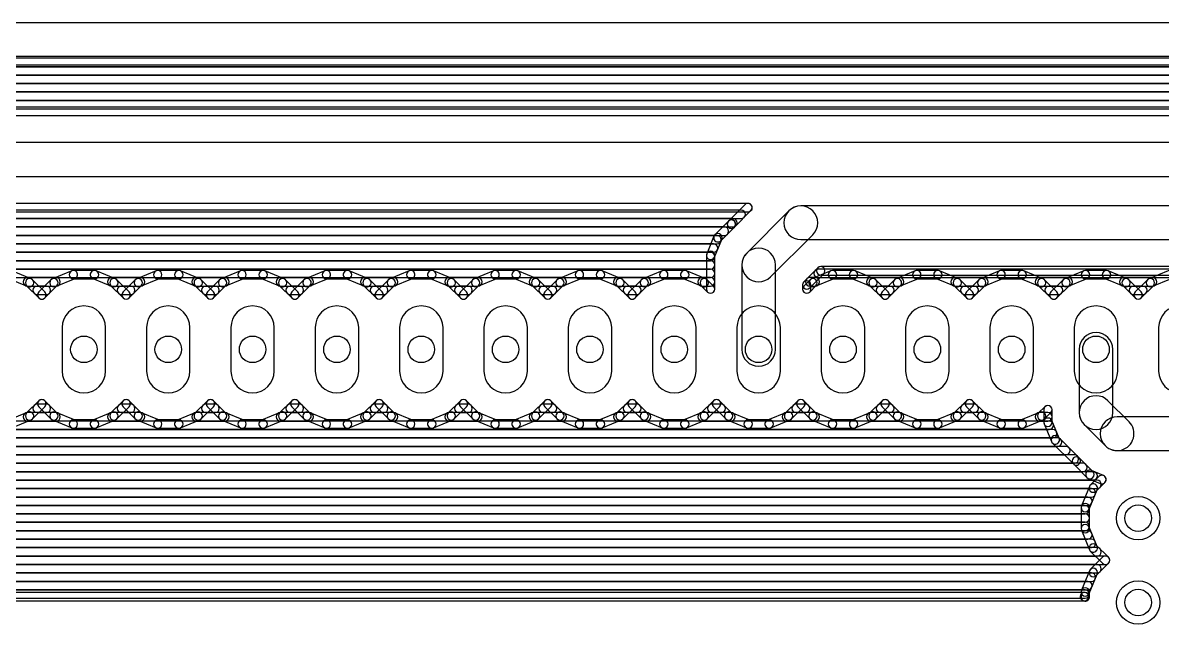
# Model space of a CAD drawing. Extents: x 43.1 to 124.6, y -1.4 to 78.4.
# Drawn here: x 70.55 to 104.86, y 60.31 to 78.41 of the extents above; entities that cross this region are included whole.
import ezdxf

# ---------------------------------------------------------------- set-up
doc = ezdxf.new("R2010")
doc.units = 0
for name, color, linetype in [('16', 175, 'CONTINUOUS'), ('17', 82, 'CONTINUOUS'), ('20', 30, 'CONTINUOUS'), ('44', 253, 'CONTINUOUS')]:
    doc.layers.add(name, color=color, linetype=linetype)

# ---------------------------------------------------------------- blocks, each defined once
blk = doc.blocks.new('LONGP100')
blk.add_lwpolyline([(-0.5, -0.5), (0.5, -0.5, 1), (0.5, 0.5), (-0.5, 0.5, 1)], format="xyb", close=True)
blk = doc.blocks.new('ROUNDP')
blk.add_circle((0, 0), 0.5)

msp = doc.modelspace()

# ---------------------------------------------------------------- linework, layer by layer
at = {"layer": '16'}
for points in [[(45.593, 77.14), (122.027, 77.14, 1), (122.027, 77.394), (45.593, 77.394, 1)], [(45.593, 77.089), (122.027, 77.089, 1), (122.027, 77.343), (45.593, 77.343, 1)], [(45.593, 76.835), (122.027, 76.835, 1), (122.027, 77.089), (45.593, 77.089, 1)], [(45.593, 76.581), (122.027, 76.581, 1), (122.027, 76.835), (45.593, 76.835, 1)], [(45.593, 76.327), (122.027, 76.327, 1), (122.027, 76.581), (45.593, 76.581, 1)], [(45.593, 76.073), (122.027, 76.073, 1), (122.027, 76.327), (45.593, 76.327, 1)], [(45.593, 75.819), (122.027, 75.819, 1), (122.027, 76.073), (45.593, 76.073, 1)], [(113.318, 75.8698), (66.387, 75.8698, 1), (66.387, 75.6158), (113.318, 75.6158, 1)], [(66.675, 73.787), (113.03, 73.787, 1), (113.03, 74.803), (66.675, 74.803, 1)], [(67.0715, 72.517), (92.1865, 72.517, 1), (92.1865, 72.771), (67.0715, 72.771, 1)], [(67.2747, 72.7202), (92.3897, 72.7202, 1), (92.3897, 72.9742), (67.2747, 72.9742, 1)], [(92.2999, 72.937), (91.8001, 72.4372, 1), (91.9797, 72.2576), (92.4795, 72.7574, 1)], [(93.0692, 70.7608), (94.3392, 72.0308, 1), (93.6208, 72.7492), (92.3508, 71.4792, 1)], [(93.98, 71.882), (113.03, 71.882, 1), (113.03, 72.898), (93.98, 72.898, 1)], [(66.8175, 72.263), (91.9325, 72.263, 1), (91.9325, 72.517), (66.8175, 72.517, 1)], [(91.8001, 72.4372), (91.3928, 72.0299, 1), (91.5724, 71.8503), (91.9797, 72.2576, 1)], [(91.8899, 72.4744), (91.8899, 72.4744, 1), (91.8899, 72.2204), (91.8899, 72.2204, 1)], [(66.5635, 72.009), (91.6785, 72.009, 1), (91.6785, 72.263), (66.5635, 72.263, 1)], [(91.3653, 71.9887), (91.1449, 71.4566, 1), (91.3795, 71.3594), (91.5999, 71.8915, 1)], [(66.0555, 71.501), (91.3533, 71.501, 1), (91.3533, 71.755), (66.0555, 71.755, 1)], [(66.3095, 71.755), (91.4585, 71.755, 1), (91.4585, 72.009), (66.3095, 72.009, 1)], [(65.8015, 71.247), (91.2622, 71.247, 1), (91.2622, 71.501), (65.8015, 71.501, 1)], [(91.1352, 71.408), (91.1352, 70.3958, 1), (91.3892, 70.3958), (91.3892, 71.408, 1)], [(93.218, 68.58), (93.218, 71.12, 1), (92.202, 71.12), (92.202, 68.58, 1)], [(65.5475, 70.993), (91.2622, 70.993, 1), (91.2622, 71.247), (65.5475, 71.247, 1)], [(94.2476, 70.4305), (94.6695, 70.8524, 1), (94.4899, 71.032), (94.068, 70.6101, 1)], [(94.5797, 70.8152), (112.4303, 70.8152, 1), (112.4303, 71.0692), (94.5797, 71.0692, 1)], [(65.2935, 70.739), (91.2622, 70.739, 1), (91.2622, 70.993), (65.2935, 70.993, 1)], [(70.8014, 70.7025), (70.2156, 70.9451, 1), (70.1184, 70.7105), (70.7042, 70.4678, 1)], [(70.688, 70.485), (71.552, 70.485, 1), (71.552, 70.739), (70.688, 70.739, 1)], [(71.2098, 70.3078), (70.8426, 70.675, 1), (70.663, 70.4954), (71.0302, 70.1282, 1)], [(71.3974, 70.675), (71.0302, 70.3078, 1), (71.2098, 70.1282), (71.577, 70.4954, 1)], [(72.0244, 70.9451), (71.4386, 70.7025, 1), (71.5358, 70.4678), (72.1216, 70.7105, 1)], [(72.707, 70.9548), (72.073, 70.9548, 1), (72.073, 70.7008), (72.707, 70.7008, 1)], [(73.3414, 70.7025), (72.7556, 70.9451, 1), (72.6584, 70.7105), (73.2442, 70.4678, 1)], [(73.228, 70.485), (74.092, 70.485, 1), (74.092, 70.739), (73.228, 70.739, 1)], [(73.7498, 70.3078), (73.3826, 70.675, 1), (73.203, 70.4954), (73.5702, 70.1282, 1)], [(73.9374, 70.675), (73.5702, 70.3078, 1), (73.7498, 70.1282), (74.117, 70.4954, 1)], [(74.5644, 70.9451), (73.9786, 70.7025, 1), (74.0758, 70.4678), (74.6616, 70.7105, 1)], [(75.247, 70.9548), (74.613, 70.9548, 1), (74.613, 70.7008), (75.247, 70.7008, 1)], [(75.8814, 70.7025), (75.2956, 70.9451, 1), (75.1984, 70.7105), (75.7842, 70.4678, 1)], [(75.768, 70.485), (76.632, 70.485, 1), (76.632, 70.739), (75.768, 70.739, 1)], [(76.2898, 70.3078), (75.9226, 70.675, 1), (75.743, 70.4954), (76.1102, 70.1282, 1)], [(76.4774, 70.675), (76.1102, 70.3078, 1), (76.2898, 70.1282), (76.657, 70.4954, 1)], [(77.1044, 70.9451), (76.5186, 70.7025, 1), (76.6158, 70.4678), (77.2016, 70.7105, 1)], [(77.787, 70.9548), (77.153, 70.9548, 1), (77.153, 70.7008), (77.787, 70.7008, 1)], [(78.4214, 70.7025), (77.8356, 70.9451, 1), (77.7384, 70.7105), (78.3242, 70.4678, 1)], [(78.308, 70.485), (79.172, 70.485, 1), (79.172, 70.739), (78.308, 70.739, 1)], [(78.8298, 70.3078), (78.4626, 70.675, 1), (78.283, 70.4954), (78.6502, 70.1282, 1)], [(79.0174, 70.675), (78.6502, 70.3078, 1), (78.8298, 70.1282), (79.197, 70.4954, 1)], [(79.6444, 70.9451), (79.0586, 70.7025, 1), (79.1558, 70.4678), (79.7416, 70.7105, 1)], [(80.327, 70.9548), (79.693, 70.9548, 1), (79.693, 70.7008), (80.327, 70.7008, 1)], [(80.9614, 70.7025), (80.3756, 70.9451, 1), (80.2784, 70.7105), (80.8642, 70.4678, 1)], [(80.848, 70.485), (81.712, 70.485, 1), (81.712, 70.739), (80.848, 70.739, 1)], [(81.3698, 70.3078), (81.0026, 70.675, 1), (80.823, 70.4954), (81.1902, 70.1282, 1)], [(81.5574, 70.675), (81.1902, 70.3078, 1), (81.3698, 70.1282), (81.737, 70.4954, 1)], [(82.1844, 70.9451), (81.5986, 70.7025, 1), (81.6958, 70.4678), (82.2816, 70.7105, 1)], [(82.867, 70.9548), (82.233, 70.9548, 1), (82.233, 70.7008), (82.867, 70.7008, 1)], [(83.5014, 70.7025), (82.9156, 70.9451, 1), (82.8184, 70.7105), (83.4042, 70.4678, 1)], [(83.388, 70.485), (84.252, 70.485, 1), (84.252, 70.739), (83.388, 70.739, 1)], [(83.9098, 70.3078), (83.5426, 70.675, 1), (83.363, 70.4954), (83.7302, 70.1282, 1)], [(84.0974, 70.675), (83.7302, 70.3078, 1), (83.9098, 70.1282), (84.277, 70.4954, 1)], [(84.7244, 70.9451), (84.1386, 70.7025, 1), (84.2358, 70.4678), (84.8216, 70.7105, 1)], [(85.407, 70.9548), (84.773, 70.9548, 1), (84.773, 70.7008), (85.407, 70.7008, 1)], [(86.0414, 70.7025), (85.4556, 70.9451, 1), (85.3584, 70.7105), (85.9442, 70.4678, 1)], [(85.928, 70.485), (86.792, 70.485, 1), (86.792, 70.739), (85.928, 70.739, 1)], [(86.4498, 70.3078), (86.0826, 70.675, 1), (85.903, 70.4954), (86.2702, 70.1282, 1)], [(86.6374, 70.675), (86.2702, 70.3078, 1), (86.4498, 70.1282), (86.817, 70.4954, 1)], [(87.2644, 70.9451), (86.6786, 70.7025, 1), (86.7758, 70.4678), (87.3616, 70.7105, 1)], [(87.947, 70.9548), (87.313, 70.9548, 1), (87.313, 70.7008), (87.947, 70.7008, 1)], [(88.5814, 70.7025), (87.9956, 70.9451, 1), (87.8984, 70.7105), (88.4842, 70.4678, 1)], [(88.468, 70.485), (89.332, 70.485, 1), (89.332, 70.739), (88.468, 70.739, 1)], [(88.9898, 70.3078), (88.6226, 70.675, 1), (88.443, 70.4954), (88.8102, 70.1282, 1)], [(89.1774, 70.675), (88.8102, 70.3078, 1), (88.9898, 70.1282), (89.357, 70.4954, 1)], [(89.8044, 70.9451), (89.2186, 70.7025, 1), (89.3158, 70.4678), (89.9016, 70.7105, 1)], [(90.487, 70.9548), (89.853, 70.9548, 1), (89.853, 70.7008), (90.487, 70.7008, 1)], [(91.1214, 70.7025), (90.5356, 70.9451, 1), (90.4384, 70.7105), (91.0242, 70.4678, 1)], [(91.008, 70.485), (91.2622, 70.485, 1), (91.2622, 70.739), (91.008, 70.739, 1)], [(91.352, 70.4856), (91.1626, 70.675, 1), (90.983, 70.4954), (91.1724, 70.306, 1)], [(94.2574, 70.675), (94.068, 70.4856, 1), (94.2476, 70.306), (94.437, 70.4954, 1)], [(94.2495, 70.485), (94.412, 70.485, 1), (94.412, 70.739), (94.2495, 70.739, 1)], [(94.8844, 70.9451), (94.2986, 70.7025, 1), (94.3958, 70.4678), (94.9816, 70.7105, 1)], [(94.5035, 70.739), (112.5065, 70.739, 1), (112.5065, 70.993), (94.5035, 70.993, 1)], [(95.567, 70.9548), (94.933, 70.9548, 1), (94.933, 70.7008), (95.567, 70.7008, 1)], [(96.2014, 70.7025), (95.6156, 70.9451, 1), (95.5184, 70.7105), (96.1042, 70.4678, 1)], [(96.088, 70.485), (96.952, 70.485, 1), (96.952, 70.739), (96.088, 70.739, 1)], [(96.6098, 70.3078), (96.2426, 70.675, 1), (96.063, 70.4954), (96.4302, 70.1282, 1)], [(96.7974, 70.675), (96.4302, 70.3078, 1), (96.6098, 70.1282), (96.977, 70.4954, 1)], [(97.4244, 70.9451), (96.8386, 70.7025, 1), (96.9358, 70.4678), (97.5216, 70.7105, 1)], [(98.107, 70.9548), (97.473, 70.9548, 1), (97.473, 70.7008), (98.107, 70.7008, 1)], [(98.7414, 70.7025), (98.1556, 70.9451, 1), (98.0584, 70.7105), (98.6442, 70.4678, 1)], [(98.628, 70.485), (99.492, 70.485, 1), (99.492, 70.739), (98.628, 70.739, 1)], [(99.1498, 70.3078), (98.7826, 70.675, 1), (98.603, 70.4954), (98.9702, 70.1282, 1)], [(99.3374, 70.675), (98.9702, 70.3078, 1), (99.1498, 70.1282), (99.517, 70.4954, 1)], [(99.9644, 70.9451), (99.3786, 70.7025, 1), (99.4758, 70.4678), (100.0616, 70.7105, 1)], [(100.647, 70.9548), (100.013, 70.9548, 1), (100.013, 70.7008), (100.647, 70.7008, 1)], [(101.2814, 70.7025), (100.6956, 70.9451, 1), (100.5984, 70.7105), (101.1842, 70.4678, 1)], [(101.168, 70.485), (102.032, 70.485, 1), (102.032, 70.739), (101.168, 70.739, 1)], [(101.6898, 70.3078), (101.3226, 70.675, 1), (101.143, 70.4954), (101.5102, 70.1282, 1)], [(101.8774, 70.675), (101.5102, 70.3078, 1), (101.6898, 70.1282), (102.057, 70.4954, 1)], [(102.5044, 70.9451), (101.9186, 70.7025, 1), (102.0158, 70.4678), (102.6016, 70.7105, 1)], [(103.187, 70.9548), (102.553, 70.9548, 1), (102.553, 70.7008), (103.187, 70.7008, 1)], [(103.8214, 70.7025), (103.2356, 70.9451, 1), (103.1384, 70.7105), (103.7242, 70.4678, 1)], [(103.708, 70.485), (104.572, 70.485, 1), (104.572, 70.739), (103.708, 70.739, 1)], [(104.2298, 70.3078), (103.8626, 70.675, 1), (103.683, 70.4954), (104.0502, 70.1282, 1)], [(104.4174, 70.675), (104.0502, 70.3078, 1), (104.2298, 70.1282), (104.597, 70.4954, 1)], [(105.0444, 70.9451), (104.4586, 70.7025, 1), (104.5558, 70.4678), (105.1416, 70.7105, 1)], [(70.98, 70.231), (71.26, 70.231, 1), (71.26, 70.485), (70.98, 70.485, 1)], [(73.52, 70.231), (73.8, 70.231, 1), (73.8, 70.485), (73.52, 70.485, 1)], [(76.06, 70.231), (76.34, 70.231, 1), (76.34, 70.485), (76.06, 70.485, 1)], [(78.6, 70.231), (78.88, 70.231, 1), (78.88, 70.485), (78.6, 70.485, 1)], [(81.14, 70.231), (81.42, 70.231, 1), (81.42, 70.485), (81.14, 70.485, 1)], [(83.68, 70.231), (83.96, 70.231, 1), (83.96, 70.485), (83.68, 70.485, 1)], [(86.22, 70.231), (86.5, 70.231, 1), (86.5, 70.485), (86.22, 70.485, 1)], [(88.76, 70.231), (89.04, 70.231, 1), (89.04, 70.485), (88.76, 70.485, 1)], [(94.2848, 70.3958), (94.2848, 70.5203, 1), (94.0308, 70.5203), (94.0308, 70.3958, 1)], [(96.38, 70.231), (96.66, 70.231, 1), (96.66, 70.485), (96.38, 70.485, 1)], [(98.92, 70.231), (99.2, 70.231, 1), (99.2, 70.485), (98.92, 70.485, 1)], [(101.46, 70.231), (101.74, 70.231, 1), (101.74, 70.485), (101.46, 70.485, 1)], [(104, 70.231), (104.28, 70.231, 1), (104.28, 70.485), (104, 70.485, 1)], [(102.362, 68.58), (102.362, 66.675, 1), (103.378, 66.675), (103.378, 68.58, 1)], [(70.8426, 66.485), (71.2098, 66.8522, 1), (71.0302, 67.0318), (70.663, 66.6646, 1)], [(70.98, 66.675), (71.26, 66.675, 1), (71.26, 66.929), (70.98, 66.929, 1)], [(71.0302, 66.8522), (71.3974, 66.485, 1), (71.577, 66.6646), (71.2098, 67.0318, 1)], [(73.3826, 66.485), (73.7498, 66.8522, 1), (73.5702, 67.0318), (73.203, 66.6646, 1)], [(73.52, 66.675), (73.8, 66.675, 1), (73.8, 66.929), (73.52, 66.929, 1)], [(73.5702, 66.8522), (73.9374, 66.485, 1), (74.117, 66.6646), (73.7498, 67.0318, 1)], [(75.9226, 66.485), (76.2898, 66.8522, 1), (76.1102, 67.0318), (75.743, 66.6646, 1)], [(76.06, 66.675), (76.34, 66.675, 1), (76.34, 66.929), (76.06, 66.929, 1)], [(76.1102, 66.8522), (76.4774, 66.485, 1), (76.657, 66.6646), (76.2898, 67.0318, 1)], [(78.4626, 66.485), (78.8298, 66.8522, 1), (78.6502, 67.0318), (78.283, 66.6646, 1)], [(78.6, 66.675), (78.88, 66.675, 1), (78.88, 66.929), (78.6, 66.929, 1)], [(78.6502, 66.8522), (79.0174, 66.485, 1), (79.197, 66.6646), (78.8298, 67.0318, 1)], [(81.0026, 66.485), (81.3698, 66.8522, 1), (81.1902, 67.0318), (80.823, 66.6646, 1)], [(81.14, 66.675), (81.42, 66.675, 1), (81.42, 66.929), (81.14, 66.929, 1)], [(81.1902, 66.8522), (81.5574, 66.485, 1), (81.737, 66.6646), (81.3698, 67.0318, 1)], [(83.5426, 66.485), (83.9098, 66.8522, 1), (83.7302, 67.0318), (83.363, 66.6646, 1)], [(83.68, 66.675), (83.96, 66.675, 1), (83.96, 66.929), (83.68, 66.929, 1)], [(83.7302, 66.8522), (84.0974, 66.485, 1), (84.277, 66.6646), (83.9098, 67.0318, 1)], [(86.0826, 66.485), (86.4498, 66.8522, 1), (86.2702, 67.0318), (85.903, 66.6646, 1)], [(86.22, 66.675), (86.5, 66.675, 1), (86.5, 66.929), (86.22, 66.929, 1)], [(86.2702, 66.8522), (86.6374, 66.485, 1), (86.817, 66.6646), (86.4498, 67.0318, 1)], [(88.6226, 66.485), (88.9898, 66.8522, 1), (88.8102, 67.0318), (88.443, 66.6646, 1)], [(88.76, 66.675), (89.04, 66.675, 1), (89.04, 66.929), (88.76, 66.929, 1)], [(88.8102, 66.8522), (89.1774, 66.485, 1), (89.357, 66.6646), (88.9898, 67.0318, 1)], [(91.1626, 66.485), (91.5298, 66.8522, 1), (91.3502, 67.0318), (90.983, 66.6646, 1)], [(91.3, 66.675), (91.58, 66.675, 1), (91.58, 66.929), (91.3, 66.929, 1)], [(91.3502, 66.8522), (91.7174, 66.485, 1), (91.897, 66.6646), (91.5298, 67.0318, 1)], [(93.7026, 66.485), (94.0698, 66.8522, 1), (93.8902, 67.0318), (93.523, 66.6646, 1)], [(93.84, 66.675), (94.12, 66.675, 1), (94.12, 66.929), (93.84, 66.929, 1)], [(93.8902, 66.8522), (94.2574, 66.485, 1), (94.437, 66.6646), (94.0698, 67.0318, 1)], [(96.2426, 66.485), (96.6098, 66.8522, 1), (96.4302, 67.0318), (96.063, 66.6646, 1)], [(96.38, 66.675), (96.66, 66.675, 1), (96.66, 66.929), (96.38, 66.929, 1)], [(96.4302, 66.8522), (96.7974, 66.485, 1), (96.977, 66.6646), (96.6098, 67.0318, 1)], [(98.7826, 66.485), (99.1498, 66.8522, 1), (98.9702, 67.0318), (98.603, 66.6646, 1)], [(98.92, 66.675), (99.2, 66.675, 1), (99.2, 66.929), (98.92, 66.929, 1)], [(98.9702, 66.8522), (99.3374, 66.485, 1), (99.517, 66.6646), (99.1498, 67.0318, 1)], [(102.5108, 66.3158), (103.1458, 65.6808, 1), (103.8642, 66.3992), (103.2292, 67.0342, 1)], [(70.2156, 66.2149), (70.8014, 66.4575, 1), (70.7042, 66.6922), (70.1184, 66.4495, 1)], [(70.688, 66.421), (71.552, 66.421, 1), (71.552, 66.675), (70.688, 66.675, 1)], [(71.4386, 66.4575), (72.0244, 66.2149, 1), (72.1216, 66.4495), (71.5358, 66.6922, 1)], [(72.7556, 66.2149), (73.3414, 66.4575, 1), (73.2442, 66.6922), (72.6584, 66.4495, 1)], [(73.228, 66.421), (74.092, 66.421, 1), (74.092, 66.675), (73.228, 66.675, 1)], [(73.9786, 66.4575), (74.5644, 66.2149, 1), (74.6616, 66.4495), (74.0758, 66.6922, 1)], [(75.2956, 66.2149), (75.8814, 66.4575, 1), (75.7842, 66.6922), (75.1984, 66.4495, 1)], [(75.768, 66.421), (76.632, 66.421, 1), (76.632, 66.675), (75.768, 66.675, 1)], [(76.5186, 66.4575), (77.1044, 66.2149, 1), (77.2016, 66.4495), (76.6158, 66.6922, 1)], [(77.8356, 66.2149), (78.4214, 66.4575, 1), (78.3242, 66.6922), (77.7384, 66.4495, 1)], [(78.308, 66.421), (79.172, 66.421, 1), (79.172, 66.675), (78.308, 66.675, 1)], [(79.0586, 66.4575), (79.6444, 66.2149, 1), (79.7416, 66.4495), (79.1558, 66.6922, 1)], [(80.3756, 66.2149), (80.9614, 66.4575, 1), (80.8642, 66.6922), (80.2784, 66.4495, 1)], [(80.848, 66.421), (81.712, 66.421, 1), (81.712, 66.675), (80.848, 66.675, 1)], [(81.5986, 66.4575), (82.1844, 66.2149, 1), (82.2816, 66.4495), (81.6958, 66.6922, 1)], [(82.9156, 66.2149), (83.5014, 66.4575, 1), (83.4042, 66.6922), (82.8184, 66.4495, 1)], [(83.388, 66.421), (84.252, 66.421, 1), (84.252, 66.675), (83.388, 66.675, 1)], [(84.1386, 66.4575), (84.7244, 66.2149, 1), (84.8216, 66.4495), (84.2358, 66.6922, 1)], [(85.4556, 66.2149), (86.0414, 66.4575, 1), (85.9442, 66.6922), (85.3584, 66.4495, 1)], [(85.928, 66.421), (86.792, 66.421, 1), (86.792, 66.675), (85.928, 66.675, 1)], [(86.6786, 66.4575), (87.2644, 66.2149, 1), (87.3616, 66.4495), (86.7758, 66.6922, 1)], [(87.9956, 66.2149), (88.5814, 66.4575, 1), (88.4842, 66.6922), (87.8984, 66.4495, 1)], [(88.468, 66.421), (89.332, 66.421, 1), (89.332, 66.675), (88.468, 66.675, 1)], [(89.2186, 66.4575), (89.8044, 66.2149, 1), (89.9016, 66.4495), (89.3158, 66.6922, 1)], [(90.5356, 66.2149), (91.1214, 66.4575, 1), (91.0242, 66.6922), (90.4384, 66.4495, 1)], [(91.008, 66.421), (91.872, 66.421, 1), (91.872, 66.675), (91.008, 66.675, 1)], [(91.7586, 66.4575), (92.3444, 66.2149, 1), (92.4416, 66.4495), (91.8558, 66.6922, 1)], [(93.0756, 66.2149), (93.6614, 66.4575, 1), (93.5642, 66.6922), (92.9784, 66.4495, 1)], [(93.548, 66.421), (94.412, 66.421, 1), (94.412, 66.675), (93.548, 66.675, 1)], [(94.2986, 66.4575), (94.8844, 66.2149, 1), (94.9816, 66.4495), (94.3958, 66.6922, 1)], [(95.6156, 66.2149), (96.2014, 66.4575, 1), (96.1042, 66.6922), (95.5184, 66.4495, 1)], [(96.088, 66.421), (96.952, 66.421, 1), (96.952, 66.675), (96.088, 66.675, 1)], [(96.8386, 66.4575), (97.4244, 66.2149, 1), (97.5216, 66.4495), (96.9358, 66.6922, 1)], [(98.1556, 66.2149), (98.7414, 66.4575, 1), (98.6442, 66.6922), (98.0584, 66.4495, 1)], [(98.628, 66.421), (99.492, 66.421, 1), (99.492, 66.675), (98.628, 66.675, 1)], [(99.3786, 66.4575), (99.9644, 66.2149, 1), (100.0616, 66.4495), (99.4758, 66.6922, 1)], [(100.6956, 66.2149), (101.2814, 66.4575, 1), (101.1842, 66.6922), (100.5984, 66.4495, 1)], [(101.168, 66.421), (101.4222, 66.421, 1), (101.4222, 66.675), (101.168, 66.675, 1)], [(101.3226, 66.485), (101.512, 66.6744, 1), (101.3324, 66.854), (101.143, 66.6646, 1)], [(101.2952, 66.7642), (101.2952, 66.387, 1), (101.5492, 66.387), (101.5492, 66.7642, 1)], [(61.7278, 66.167), (101.4607, 66.167, 1), (101.4607, 66.421), (61.7278, 66.421, 1)], [(72.073, 66.2052), (72.707, 66.2052, 1), (72.707, 66.4592), (72.073, 66.4592, 1)], [(74.613, 66.2052), (75.247, 66.2052, 1), (75.247, 66.4592), (74.613, 66.4592, 1)], [(77.153, 66.2052), (77.787, 66.2052, 1), (77.787, 66.4592), (77.153, 66.4592, 1)], [(79.693, 66.2052), (80.327, 66.2052, 1), (80.327, 66.4592), (79.693, 66.4592, 1)], [(82.233, 66.2052), (82.867, 66.2052, 1), (82.867, 66.4592), (82.233, 66.4592, 1)], [(84.773, 66.2052), (85.407, 66.2052, 1), (85.407, 66.4592), (84.773, 66.4592, 1)], [(87.313, 66.2052), (87.947, 66.2052, 1), (87.947, 66.4592), (87.313, 66.4592, 1)], [(89.853, 66.2052), (90.487, 66.2052, 1), (90.487, 66.4592), (89.853, 66.4592, 1)], [(92.393, 66.2052), (93.027, 66.2052, 1), (93.027, 66.4592), (92.393, 66.4592, 1)], [(94.933, 66.2052), (95.567, 66.2052, 1), (95.567, 66.4592), (94.933, 66.4592, 1)], [(97.473, 66.2052), (98.107, 66.2052, 1), (98.107, 66.4592), (97.473, 66.4592, 1)], [(100.013, 66.2052), (100.647, 66.2052, 1), (100.647, 66.4592), (100.013, 66.4592, 1)], [(101.3049, 66.3384), (101.5253, 65.8063, 1), (101.7599, 65.9035), (101.5395, 66.4356, 1)], [(103.505, 65.532), (107.95, 65.532, 1), (107.95, 66.548), (103.505, 66.548, 1)], [(57.3278, 65.913), (101.5659, 65.913, 1), (101.5659, 66.167), (57.3278, 66.167, 1)], [(57.3278, 65.659), (101.7115, 65.659, 1), (101.7115, 65.913), (57.3278, 65.913, 1)], [(101.5528, 65.7651), (102.1878, 65.1301, 1), (102.3674, 65.3097), (101.7324, 65.9447, 1)], [(57.3278, 65.405), (101.9655, 65.405, 1), (101.9655, 65.659), (57.3278, 65.659, 1)], [(57.3278, 65.151), (102.2195, 65.151, 1), (102.2195, 65.405), (57.3278, 65.405, 1)], [(102.1878, 65.1301), (102.5951, 64.7228, 1), (102.7747, 64.9024), (102.3674, 65.3097, 1)], [(57.3278, 64.897), (102.4735, 64.897, 1), (102.4735, 65.151), (57.3278, 65.151, 1)], [(57.3278, 64.643), (102.7878, 64.643, 1), (102.7878, 64.897), (57.3278, 64.897, 1)], [(102.6363, 64.6953), (102.9996, 64.5448, 1), (103.0968, 64.7795), (102.7335, 64.9299, 1)], [(57.3278, 64.389), (102.902, 64.389, 1), (102.902, 64.643), (57.3278, 64.643, 1)], [(102.6715, 64.4514), (102.4289, 63.8656, 1), (102.6635, 63.7684), (102.9062, 64.3542, 1)], [(102.9584, 64.7519), (102.699, 64.4926, 1), (102.8786, 64.313), (103.138, 64.5723, 1)], [(57.3278, 64.135), (102.7305, 64.135, 1), (102.7305, 64.389), (57.3278, 64.389, 1)], [(57.3278, 63.881), (102.6253, 63.881, 1), (102.6253, 64.135), (57.3278, 64.135, 1)], [(57.3278, 63.627), (102.5462, 63.627, 1), (102.5462, 63.881), (57.3278, 63.881, 1)], [(102.4192, 63.817), (102.4192, 63.183, 1), (102.6732, 63.183), (102.6732, 63.817, 1)], [(57.3278, 63.373), (102.5462, 63.373, 1), (102.5462, 63.627), (57.3278, 63.627, 1)], [(57.3278, 63.119), (102.5462, 63.119, 1), (102.5462, 63.373), (57.3278, 63.373, 1)], [(102.4289, 63.1344), (102.6715, 62.5486, 1), (102.9062, 62.6458), (102.6635, 63.2316, 1)], [(57.3278, 62.865), (102.6253, 62.865, 1), (102.6253, 63.119), (57.3278, 63.119, 1)], [(57.3278, 62.611), (102.7305, 62.611, 1), (102.7305, 62.865), (57.3278, 62.865, 1)], [(57.3278, 62.357), (102.902, 62.357, 1), (102.902, 62.611), (57.3278, 62.611, 1)], [(102.699, 62.5074), (103.0662, 62.1402, 1), (103.2458, 62.3198), (102.8786, 62.687, 1)], [(57.3278, 62.103), (103.156, 62.103, 1), (103.156, 62.357), (57.3278, 62.357, 1)], [(103.0662, 62.3198), (102.699, 61.9526, 1), (102.8786, 61.773), (103.2458, 62.1402, 1)], [(57.3278, 61.849), (102.902, 61.849, 1), (102.902, 62.103), (57.3278, 62.103, 1)], [(57.3278, 61.595), (102.7305, 61.595, 1), (102.7305, 61.849), (57.3278, 61.849, 1)], [(102.6715, 61.9114), (102.4289, 61.3256, 1), (102.6635, 61.2284), (102.9062, 61.8142, 1)], [(57.3278, 61.341), (102.6253, 61.341, 1), (102.6253, 61.595), (57.3278, 61.595, 1)], [(57.3278, 61.087), (102.5462, 61.087, 1), (102.5462, 61.341), (57.3278, 61.341, 1)], [(102.523, 61.2648), (67.022, 61.2648, 1), (67.022, 61.0108), (102.523, 61.0108, 1)], [(102.5948, 61.2455), (102.5716, 61.2551, 1), (102.4744, 61.0205), (102.4976, 61.0108, 1)], [(102.4192, 61.277), (102.4192, 61.1282, 1), (102.6732, 61.1282), (102.6732, 61.277, 1)]]:
    msp.add_lwpolyline(points, format="xyb", close=True, dxfattribs=at)
at = {"layer": '20'}
msp.add_line((123.17, 78.41), (44.45, 78.41), dxfattribs=at)
at = {"layer": '44'}
for centre in [(72.39, 68.58), (74.93, 68.58), (77.47, 68.58), (80.01, 68.58), (82.55, 68.58), (85.09, 68.58), (87.63, 68.58), (90.17, 68.58), (92.71, 68.58), (95.25, 68.58), (97.79, 68.58), (100.33, 68.58), (102.87, 68.58), (104.14, 63.5), (104.14, 60.96)]:
    msp.add_circle(centre, 0.4, dxfattribs=at)

# ---------------------------------------------------------------- block references
at = {"layer": '17', "xscale": 1.308, "yscale": 1.308}
for name, p, rotation in [('LONGP100', (72.39, 68.58), 90), ('LONGP100', (74.93, 68.58), 90), ('LONGP100', (77.47, 68.58), 90), ('LONGP100', (80.01, 68.58), 90), ('LONGP100', (82.55, 68.58), 90), ('LONGP100', (85.09, 68.58), 90), ('LONGP100', (87.63, 68.58), 90), ('LONGP100', (90.17, 68.58), 90), ('LONGP100', (92.71, 68.58), 90), ('LONGP100', (95.25, 68.58), 90), ('LONGP100', (97.79, 68.58), 90), ('LONGP100', (100.33, 68.58), 90), ('LONGP100', (102.87, 68.58), 90), ('LONGP100', (105.41, 68.58), 90), ('ROUNDP', (104.14, 63.5), 180), ('ROUNDP', (104.14, 60.96), 180)]:
    msp.add_blockref(name, p, dxfattribs=dict(at, rotation=rotation))

doc.saveas('drawing.dxf')
